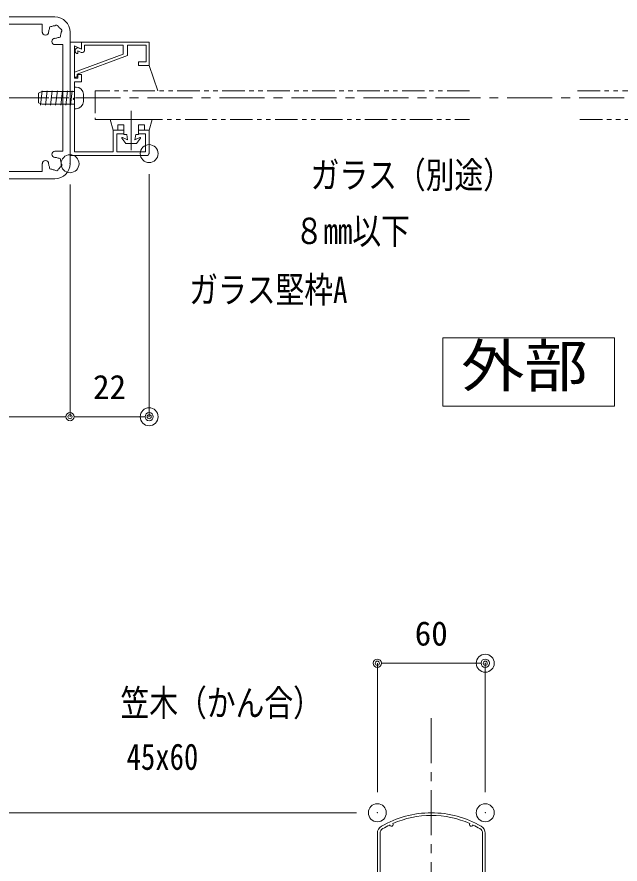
# Model space of a CAD drawing. Units: millimetres, scale not verified. Extents: x -3659 to 3659, y -1188 to 1188.
# Drawn here: x -2080.9 to -1745.5, y 388.6 to 859.5 of the extents above; entities that cross this region are included whole.
import ezdxf
from ezdxf.enums import TextEntityAlignment as Align

# ---------------------------------------------------------------- set-up
doc = ezdxf.new("R2010")
doc.units = ezdxf.units.MM
doc.header["$LTSCALE"] = 20
doc.header["$PDMODE"] = 32
doc.header["$PDSIZE"] = 10
for name, pattern in [('USER1', [2, 1.25, -0.25, 0.25, -0.25]), ('USER2', [1.25, 0.625, -0.125, 0.125, -0.125, 0.125, -0.125]), ('USER3', [0.375, 0.25, -0.125]), ('USER4', [3.5, 2, -1.5])]:
    doc.linetypes.add(name, pattern=pattern)
for name, color, linetype, lineweight in [('0-0_0', 7, 'Continuous', 18), ('0-1_DEFPOINTS', 7, 'Continuous', 18), ('0-5_6ﾊｯﾁﾝｸﾞ', 4, 'Continuous', 18), ('0-6_51破線ｱﾙﾐ', 3, 'USER3', 18), ('0-8_3中心線', 2, 'USER1', 18), ('0-9_41ｱﾙﾐ', 6, 'Continuous', 18), ('0-A_1手摺寸法', 7, 'Continuous', 18), ('0-B_42ｱﾙﾐ部品', 6, 'Continuous', 18), ('0-C_P4-12', 7, 'Continuous', 18), ('0-D_CYAN', 4, 'Continuous', 18), ('0-E_2a', 1, 'USER2', 18)]:
    doc.layers.add(name, color=color, linetype=linetype, lineweight=lineweight)
doc.layers.add('0-2_MOJI', color=7, linetype='Continuous')
doc.styles.add('ＭＳ ゴシック', font='')
doc.styles.get('ＭＳ ゴシック').set_extended_font_data('MS Gothic')

# ---------------------------------------------------------------- blocks, each defined once
blk = doc.blocks.new('HK-001')
at = {"layer": '0-0_0'}
for p, q in [((-30, 0), (-30, 33.59)), ((-28.5, 9), (-28.5, 33.59)), ((28.5, 9), (28.5, 33.59)), ((30, 0), (30, 33.59)), ((-23, 9), (-28.5, 9)), ((-23.5, 7.5), (-28.5, 7.5)), ((-28.5, 4.3), (-28.5, 7.5)), ((-23.5, 5), (-23.5, 7.5)), ((-22, 5), (-23.5, 5)), ((-22, 5), (-22, 8)), ((22, 5), (22, 8)), ((22, 5), (23.5, 5)), ((23, 9), (28.5, 9)), ((23.5, 5), (23.5, 7.5)), ((23.5, 7.5), (28.5, 7.5)), ((28.5, 4.3), (28.5, 7.5)), ((-27.5, 0), (-30, 0)), ((-26.87, 4.3), (-28.5, 4.3)), ((-28.5, 1.5), (-28.5, 2.8)), ((-28.5, 1.5), (-28.5, 2.8)), ((-27.5, 2.8), (-28.5, 2.8)), ((-27.5, 1.5), (-28.5, 1.5)), ((-27.5, 2.8), (-26.71, 3.99)), ((-27.5, 0), (-27.5, 1.5)), ((27.5, 2.8), (26.71, 3.99)), ((26.87, 4.3), (28.5, 4.3)), ((27.5, 2.8), (28.5, 2.8)), ((27.5, 1.5), (28.5, 1.5)), ((27.5, 0), (27.5, 1.5)), ((27.5, 0), (30, 0)), ((28.5, 1.5), (28.5, 2.8)), ((28.5, 1.5), (28.5, 2.8))]:
    blk.add_line(p, q, dxfattribs=at)
for centre, radius, start, end in [((0, -10), 55, 90, 120.3281), ((0, -10), 53.5, 90, 113.5608), ((0, -10), 55, 59.6719, 90), ((0, -10), 53.5, 66.4392, 90), ((0, -10), 53.5, 115.6929, 120.3281), ((-22.25, 38.54), 1, 199.1257, 30.1279), ((22.25, 38.54), 1, 149.8721, 340.8743), ((0, -10), 53.5, 59.6719, 64.3071), ((-25.5, 33.59), 4.5, 120.3281, 180), ((-25.5, 33.59), 3, 120.3281, 180), ((25.5, 33.59), 3, 0, 59.6719), ((25.5, 33.59), 4.5, 0, 59.6719), ((-23, 8), 1, 0, 90), ((23, 8), 1, 90, 180), ((-26.87, 4.1), 0.2, 326.3099, 90), ((26.87, 4.1), 0.2, 90, 213.6901)]:
    blk.add_arc(centre, radius, start, end, dxfattribs=at)
blk = doc.blocks.new('HK-029')
at = {"layer": '0-9_41ｱﾙﾐ'}
for p, q in [((-6.5, 18.8), (0, 18.8)), ((-6.5, 15.8), (-6.5, 18.8)), ((-5.5, 18), (-0.8, 18)), ((-5.5, 15.8), (-5.5, 18)), ((-0.8, 18), (-0.8, 12.8)), ((0, 18.8), (0, 0)), ((-6.5, 15.8), (-5.5, 15.8)), ((-3.76, 12.8), (-8.93, -1.2)), ((-3.76, 12.8), (-0.8, 12.8)), ((-3.35, 11.6), (-8.37, -2)), ((-3.35, 11.6), (-0.8, 11.6)), ((-0.8, 11.6), (-0.8, 0.8)), ((-2.32, 0.8), (-0.8, 0.8)), ((-9.4, -1.2), (-8.93, -1.2)), ((-8.37, -2), (-9.4, -2)), ((-3.19, -1), (-2.39, -1)), ((-2.39, -1), (-2.86, -0.07))]:
    blk.add_line(p, q, dxfattribs=at)
at = {"layer": '0-9_41ｱﾙﾐ', "linetype": 'USER4'}
for p, q in [((-2, 0), (0, 0)), ((-1.68, -0.64), (-2, 0))]:
    blk.add_line(p, q, dxfattribs=at)
at = {"layer": '0-9_41ｱﾙﾐ'}
for centre, radius, start, end in [((-2.32, 0.2), 0.6, 90, 206.5651), ((-9.4, -1.6), 0.4, 90, 270), ((-2.39, -1), 0.8, 180, 270), ((-2.39, -1), 0.8, 270, 26.565)]:
    blk.add_arc(centre, radius, start, end, dxfattribs=at)
blk = doc.blocks.new('HK-028')
at = {"layer": '0-9_41ｱﾙﾐ'}
for p, q in [((7, 22), (0.5, 22)), ((7, 19), (7, 22)), ((1, 13), (1, 21)), ((7, 19), (6, 19)), ((7, 15), (6, 15)), ((7, 15), (7, 12)), ((1, 1.2), (1, 12)), ((7, 12), (1, 12)), ((20.5, 3.2), (20.5, 1.2)), ((22.5, 3.2), (20.5, 3.2)), ((22.5, 2.2), (22.5, 3.2)), ((29.5, 3.2), (30.5, 1.2)), ((31.5, 3.2), (29.5, 3.2)), ((31.5, 0), (31.5, 3.2)), ((15.45, 1.2), (1, 1.2)), ((15.58, 0.99), (15.45, 1.2)), ((15.92, 0.99), (16.05, 1.2)), ((20.5, 1.2), (16.05, 1.2)), ((22.5, 2.2), (21.5, 2.2)), ((21.5, 1.2), (21.5, 2.2)), ((21.5, 1.2), (30.5, 1.2))]:
    blk.add_line(p, q, dxfattribs=at)
for points in [[(31.5, 0), (0, 0), (0, 21.5)], [(6, 19), (6, 21), (1, 21)], [(6, 15), (6, 13), (1, 13)]]:
    blk.add_lwpolyline(points, dxfattribs=at)
for centre, radius, start, end in [((0.5, 21.5), 0.5, 90, 180), ((15.75, 1.1), 0.2, 212.3335, 327.6665)]:
    blk.add_arc(centre, radius, start, end, dxfattribs=at)
blk = doc.blocks.new('hbk-145')
at = {"layer": '0-A_1手摺寸法', "color": 3}
for p, q in [((0, 2.36), (0, -8.5)), ((-5.8, 0), (5.8, 0)), ((-5.8, 0), (-5, -3)), ((5.8, 0), (5, -3)), ((-3.7, -1.5), (-2, -1.5)), ((-3.7, -1.5), (-3.7, -3)), ((-2, -1.5), (-2, -4.2)), ((2, -1.5), (3.7, -1.5)), ((2, -1.5), (2, -4.2)), ((3.7, -1.5), (3.7, -3)), ((-5, -3), (-3.7, -3)), ((-2, -4.2), (-1.25, -4.2)), ((-1, -5.7), (-1.25, -4.2)), ((1, -5.7), (1.25, -4.2)), ((1.25, -4.2), (2, -4.2)), ((3.7, -3), (5, -3)), ((-1.5, -6.7), (-2.58, -5.23)), ((-2.39, -5.01), (-1, -5.7)), ((-1.5, -6.7), (1.5, -6.7)), ((1, -5.7), (2.39, -5.01)), ((1.5, -6.7), (2.58, -5.23))]:
    blk.add_line(p, q, dxfattribs=at)
for centre, start, end in [((-2.45, -5.15), 66.3706, 212.9052), ((2.45, -5.15), 327.0948, 113.6294)]:
    blk.add_arc(centre, 0.15, start, end, dxfattribs=at)
blk = doc.blocks.new('HK-013')
at = {"layer": '0-B_42ｱﾙﾐ部品'}
for p, q in [((18.3, 22.5), (-18.3, 22.5)), ((14.8, 20.5), (-14.8, 20.5)), ((-14.8, 20.5), (-14.8, 18.3)), ((14.8, 20.5), (14.8, 18.3)), ((-22.5, 18.3), (-22.5, -18.3)), ((-22.5, 18.3), (-22.5, 18.3)), ((22.5, 18.3), (22.5, -18.3)), ((-20.5, 14.8), (-20.5, -14.8)), ((-18.3, 14.8), (-20.5, 14.8)), ((18.3, 14.8), (20.5, 14.8)), ((20.5, 14.8), (20.5, -14.8)), ((-18.3, -14.8), (-20.5, -14.8)), ((18.3, -14.8), (20.5, -14.8)), ((-22.5, -18.3), (-22.5, -18.3)), ((-14.8, -20.5), (-14.8, -18.3)), ((14.8, -20.5), (14.8, -18.3)), ((14.8, -20.5), (-14.8, -20.5)), ((18.3, -22.5), (-18.3, -22.5))]:
    blk.add_line(p, q, dxfattribs=at)
for centre, radius, start, end in [((-18.3, 18.3), 4.2, 90, 180), ((18.3, 18.3), 4.2, 0, 90), ((-19.75, 18.69), 0.5, 97.0243, 165), ((-18.3, 18.3), 1.75, 135, 149.6411), ((-18.3, 18.3), 1.75, 120.3589, 135), ((-18.69, 19.75), 0.5, 105, 172.9757), ((-18.69, 19.75), 0.5, 37.0243, 105), ((-18.3, 18.3), 1.75, 75, 89.6411), ((-18.3, 18.3), 1.75, 60.3589, 75), ((-17.24, 19.36), 0.5, 45, 112.9757), ((-17.24, 19.36), 0.5, 337.0243, 45), ((-18.3, 18.3), 1.75, 15, 29.6411), ((18.3, 18.3), 1.75, 150.3589, 165), ((17.24, 19.36), 0.5, 135, 202.9757), ((17.24, 19.36), 0.5, 67.0243, 135), ((18.3, 18.3), 1.75, 105, 119.6411), ((18.3, 18.3), 1.75, 90.3589, 105), ((18.69, 19.75), 0.5, 75, 142.9757), ((18.69, 19.75), 0.5, 7.0243, 75), ((18.3, 18.3), 1.75, 45, 59.6411), ((18.3, 18.3), 1.75, 30.3589, 45), ((19.75, 18.69), 0.5, 15, 82.9757), ((-19.75, 18.69), 0.5, 165, 232.9757), ((-18.3, 18.3), 1.75, 180.3589, 195), ((-18.3, 18.3), 1.75, 195, 209.6411), ((-19.36, 17.24), 0.5, 157.0243, 225), ((-19.36, 17.24), 0.5, 225, 292.9757), ((-18.3, 18.3), 1.75, 240.3589, 255), ((-18.3, 18.3), 1.75, 255, 270), ((-18.3, 15.68), 0.875, 270, 90), ((-18.3, 18.3), 1.75, 0.3589, 15), ((-15.67, 18.3), 0.875, 180, 0), ((15.68, 18.3), 0.875, 180, 360), ((18.3, 18.3), 1.75, 165, 179.6411), ((18.3, 15.68), 0.875, 90, 270), ((18.3, 18.3), 1.75, 270, 285), ((18.3, 18.3), 1.75, 285, 299.6411), ((19.36, 17.24), 0.5, 247.0243, 315), ((19.36, 17.24), 0.5, 315, 22.9757), ((18.3, 18.3), 1.75, 330.3589, 345), ((18.3, 18.3), 1.75, 345, 359.6411), ((19.75, 18.69), 0.5, 307.0243, 15), ((-18.3, -15.68), 0.875, 270, 90), ((18.3, -15.68), 0.875, 90, 270), ((-18.3, -18.3), 4.2, 180, 270), ((-19.75, -18.69), 0.5, 127.0243, 195), ((-19.75, -18.69), 0.5, 195, 262.9757), ((-18.3, -18.3), 1.75, 165, 179.6411), ((-18.3, -18.3), 1.75, 150.3589, 165), ((-19.36, -17.24), 0.5, 135, 202.9757), ((-19.36, -17.24), 0.5, 67.0243, 135), ((-18.3, -18.3), 1.75, 105, 119.6411), ((-18.3, -18.3), 1.75, 90, 105), ((-18.3, -18.3), 1.75, 330.3589, 345), ((-18.3, -18.3), 1.75, 345, 359.6411), ((-15.68, -18.3), 0.875, 360, 180), ((15.67, -18.3), 0.875, 0, 180), ((18.3, -18.3), 1.75, 180.3589, 195), ((18.3, -18.3), 1.75, 195, 209.6411), ((18.3, -18.3), 1.75, 75, 90), ((18.3, -18.3), 4.2, 270, 360), ((18.3, -18.3), 1.75, 60.3589, 75), ((19.36, -17.24), 0.5, 45, 112.9757), ((19.36, -17.24), 0.5, 337.0243, 45), ((19.75, -18.69), 0.5, 277.0243, 345), ((18.3, -18.3), 1.75, 15, 29.6411), ((18.3, -18.3), 1.75, 0.3589, 15), ((19.75, -18.69), 0.5, 345, 52.9757), ((-18.3, -18.3), 1.75, 210.3589, 225), ((-18.3, -18.3), 1.75, 225, 239.6411), ((-18.69, -19.75), 0.5, 187.0243, 255), ((-18.69, -19.75), 0.5, 255, 322.9757), ((-18.3, -18.3), 1.75, 270.3589, 285), ((-18.3, -18.3), 1.75, 285, 299.6411), ((-17.24, -19.36), 0.5, 247.0243, 315), ((-17.24, -19.36), 0.5, 315, 22.9757), ((17.24, -19.36), 0.5, 157.0243, 225), ((17.24, -19.36), 0.5, 225, 292.9757), ((18.3, -18.3), 1.75, 240.3589, 255), ((18.3, -18.3), 1.75, 255, 269.6411), ((18.69, -19.75), 0.5, 217.0243, 285), ((18.69, -19.75), 0.5, 285, 352.9757), ((18.3, -18.3), 1.75, 300.3589, 315), ((18.3, -18.3), 1.75, 315, 329.6411)]:
    blk.add_arc(centre, radius, start, end, dxfattribs=at)
blk = doc.blocks.new('_ORIGIN2')
at = {"layer": '0-0_0'}
blk.add_line((-0.5, 0), (-1, 0), dxfattribs=at)
for radius in [0.5, 0.25]:
    blk.add_circle((0, 0), radius, dxfattribs=at)
blk = doc.blocks.new('D14')
at = {"layer": '0-1_DEFPOINTS'}
for p in [(298.16, 924.21), (238.16, 841.05), (298.16, 841.05)]:
    blk.add_point(p, dxfattribs=at)
at = {"layer": '0-A_1手摺寸法'}
for p, q in [((238.16, 852.55), (238.16, 924.21)), ((242.76, 924.21), (293.56, 924.21)), ((298.16, 852.55), (298.16, 924.21))]:
    blk.add_line(p, q, dxfattribs=at)
at = {"layer": '0-A_1手摺寸法', "xscale": 4.6, "yscale": 4.6, "rotation": 180}
blk.add_blockref('_ORIGIN2', (238.16, 924.21), dxfattribs=at)
at = {"layer": '0-A_1手摺寸法', "xscale": 4.6, "yscale": 4.6}
blk.add_blockref('_ORIGIN2', (298.16, 924.21), dxfattribs=at)
at = {"layer": '0-A_1手摺寸法', "style": 'ＭＳ ゴシック'}
blk.add_text('60', height=13.49, dxfattribs=at).set_placement((258.96, 929.96), align=Align.BOTTOM_LEFT)
blk = doc.blocks.new('D15')
at = {"layer": '0-1_DEFPOINTS'}
for p in [(14.45, 841.05), (238.16, 841.05), (238.16, 796.05)]:
    blk.add_point(p, dxfattribs=at)
at = {"layer": '0-A_1手摺寸法'}
for p, q in [((226.66, 841.05), (14.45, 841.05)), ((14.45, 800.65), (14.45, 836.45)), ((226.66, 796.05), (14.45, 796.05))]:
    blk.add_line(p, q, dxfattribs=at)
at = {"layer": '0-A_1手摺寸法', "xscale": 4.6, "yscale": 4.6}
for p, rotation in [((14.45, 841.05), 90), ((14.45, 796.05), 270)]:
    blk.add_blockref('_ORIGIN2', p, dxfattribs=dict(at, rotation=rotation))
at = {"layer": '0-A_1手摺寸法', "style": 'ＭＳ ゴシック'}
blk.add_text('45', height=13.49, rotation=90, dxfattribs=at).set_placement((8.7, 809.35), align=Align.BOTTOM_LEFT)
blk = doc.blocks.new('D21')
at = {"layer": '0-1_DEFPOINTS'}
for p in [(-22.7, 1201.9), (67.3, 1201.9), (-22.7, 1061.24)]:
    blk.add_point(p, dxfattribs=at)
at = {"layer": '0-A_1手摺寸法'}
for p, q in [((-22.7, 1190.4), (-22.7, 1061.24)), ((67.3, 1190.4), (67.3, 1061.24)), ((62.7, 1061.24), (-18.1, 1061.24))]:
    blk.add_line(p, q, dxfattribs=at)
at = {"layer": '0-A_1手摺寸法', "xscale": 4.6, "yscale": 4.6, "rotation": 180}
blk.add_blockref('_ORIGIN2', (-22.7, 1061.24), dxfattribs=at)
at = {"layer": '0-A_1手摺寸法', "xscale": 4.6, "yscale": 4.6}
blk.add_blockref('_ORIGIN2', (67.3, 1061.24), dxfattribs=at)
at = {"layer": '0-A_1手摺寸法', "style": 'ＭＳ ゴシック'}
blk.add_text('45', height=13.49, dxfattribs=at).set_placement((13.1, 1066.99), align=Align.BOTTOM_LEFT)
blk = doc.blocks.new('D22')
at = {"layer": '0-1_DEFPOINTS'}
for p in [(111.3, 1207.5), (67.3, 1201.9), (111.3, 1061.24)]:
    blk.add_point(p, dxfattribs=at)
at = {"layer": '0-A_1手摺寸法'}
for p, q in [((111.3, 1196), (111.3, 1061.24)), ((67.3, 1190.4), (67.3, 1061.24)), ((71.9, 1061.24), (106.7, 1061.24))]:
    blk.add_line(p, q, dxfattribs=at)
at = {"layer": '0-A_1手摺寸法', "xscale": 4.6, "yscale": 4.6, "rotation": 180}
blk.add_blockref('_ORIGIN2', (67.3, 1061.24), dxfattribs=at)
at = {"layer": '0-A_1手摺寸法', "xscale": 4.6, "yscale": 4.6}
blk.add_blockref('_ORIGIN2', (111.3, 1061.24), dxfattribs=at)
at = {"layer": '0-A_1手摺寸法', "style": 'ＭＳ ゴシック'}
blk.add_text('22', height=13.49, dxfattribs=at).set_placement((80.1, 1066.99), align=Align.BOTTOM_LEFT)
blk = doc.blocks.new('D29')
at = {"layer": '0-1_DEFPOINTS'}
blk.add_point((238.16, 841.05), dxfattribs=at)
at = {"layer": '0-A_1手摺寸法'}
blk.add_line((226.66, 841.05), (-34.77, 841.05), dxfattribs=at)
blk = doc.blocks.new('A$C43F735A4')
at = {"layer": '0-5_6ﾊｯﾁﾝｸﾞ'}
for p, q in [((5, 15.42), (1, 14.95)), ((5, 15.42), (1, 14.95)), ((1.25, 14.99), (1.66, 15.99)), ((1.25, 5.99), (1.25, 14.99)), ((4.34, 15.99), (1.66, 15.99)), ((4.75, 14.99), (4.34, 15.99)), ((4.75, 5.99), (4.75, 14.99)), ((5, 14.01), (1, 13.54)), ((5, 14.01), (1, 13.54)), ((5, 12.6), (1, 12.13)), ((5, 12.6), (1, 12.13)), ((5, 11.19), (1, 10.72)), ((5, 11.19), (1, 10.72)), ((5, 9.78), (1, 9.31)), ((5, 9.78), (1, 9.31)), ((5, 8.37), (1, 7.9)), ((5, 8.37), (1, 7.9)), ((0, 5.49), (0, 5.79)), ((5.8, 5.99), (0.2, 5.99)), ((5, 7.06), (1, 6.59)), ((5, 7.06), (1, 6.59)), ((6, 5.49), (6, 5.79)), ((4, 3.49), (2, 3.49))]:
    blk.add_line(p, q, dxfattribs=at)
for centre, radius, start, end in [((0.2, 5.79), 0.2, 90, 180), ((2, 5.49), 2, 180, 270), ((4, 5.49), 2, 270, 0), ((5.8, 5.79), 0.2, 0, 90)]:
    blk.add_arc(centre, radius, start, end, dxfattribs=at)
at = {"layer": '0-6_51破線ｱﾙﾐ'}
blk.add_line((3, 0), (3, 19.15), dxfattribs=at)

msp = doc.modelspace()

# ---------------------------------------------------------------- linework, layer by layer
at = {"layer": '0-8_3中心線'}
for p, q in [((-2208.22, 814.55), (-1415.73, 814.55)), ((-1850.48, 469.74), (-1850.48, -842.62))]:
    msp.add_line(p, q, dxfattribs=at)
at = {"layer": '0-C_P4-12'}
msp.add_line((-1844.01, 681.23), (-1844.01, 643.22), dxfattribs=at)
msp.add_lwpolyline([(-1844.01, 643.22), (-1748.69, 643.22), (-1748.69, 681.23), (-1844.01, 681.23)], dxfattribs=at)
at = {"layer": '0-D_CYAN'}
msp.add_line((-2007.35, 832.55), (-2002.54, 818.55), dxfattribs=at)
at = {"layer": '0-E_2a'}
for p, q in [((-2037.35, 802.55), (-1829.19, 802.55)), ((-1555.35, 802.55), (-1769.19, 802.55))]:
    msp.add_line(p, q, dxfattribs=at)
for points in [[(-1829.19, 818.55), (-2037.35, 818.55), (-2037.35, 802.55)], [(-1769.19, 818.55), (-1555.35, 818.55), (-1555.35, 802.55)]]:
    msp.add_lwpolyline(points, dxfattribs=at)

# ---------------------------------------------------------------- block references
at = {"layer": '0-2_MOJI', "xscale": -2, "yscale": 2, "rotation": 90}
msp.add_blockref('A$C43F735A4', (-2036.96, 820.55), dxfattribs=at)
at = {"layer": '0-9_41ｱﾙﾐ', "yscale": 2}
for xscale in [2, -2]:
    msp.add_blockref('HK-013', (-2096.35, 814.55), dxfattribs=dict(at, xscale=xscale))
at = {"layer": '0-9_41ｱﾙﾐ', "xscale": -2, "yscale": 2, "rotation": 270}
for name, p in [('HK-028', (-2051.35, 782.55)), ('HK-029', (-2044.95, 845.55))]:
    msp.add_blockref(name, p, dxfattribs=at)
at = {"layer": '0-9_41ｱﾙﾐ'}
msp.add_blockref('HK-001', (-1850.48, 372.11), dxfattribs=at)
at = {"layer": '0-A_1手摺寸法', "xscale": -2, "yscale": 2}
msp.add_blockref('hbk-145', (-2017.35, 802.55), dxfattribs=at)
at = {"layer": '0-A_1手摺寸法'}
for name in ['D22', 'D21', 'D14', 'D29', 'D15']:
    msp.add_blockref(name, (-2118.65, -423.94), dxfattribs=at)

# ---------------------------------------------------------------- texts
at = {"layer": '0-0_0', "style": 'ＭＳ ゴシック', "width": 0.8}
for s, p in [('ガラス（別途）', (-1917.6, 759.97)), ('８mm以下', (-1926.36, 728.89)), ('ガラス堅枠A', (-1985.08, 696.17)), ('笠木（かん合）', (-2023.29, 466.52)), ('45x60', (-2019.92, 436.59))]:
    msp.add_text(s, height=14.66, dxfattribs=at).set_placement(p, align=Align.BOTTOM_LEFT)
at = {"layer": '0-C_P4-12', "style": 'ＭＳ ゴシック', "width": 1.1}
msp.add_text('外部', height=23.46, dxfattribs=at).set_placement((-1833.95, 646.86), align=Align.BOTTOM_LEFT)

doc.saveas('drawing.dxf')
